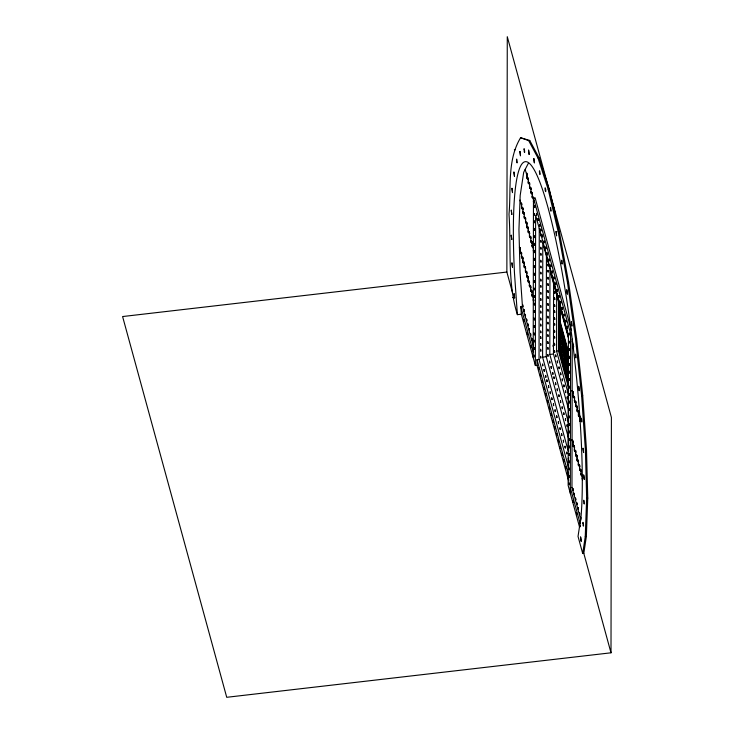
<?xml version="1.0" encoding="UTF-8"?>
<svg xmlns="http://www.w3.org/2000/svg" width="734" height="734" viewBox="0 0 734 734"><rect width="100%" height="100%" fill="white"/><g stroke="black" fill="none" stroke-linecap="round" stroke-linejoin="round"><path stroke-width="1.1" d="M506.864 272.048L507.277 36.7L611.404 417.453L611 652.801L226.723 697.3L122.596 316.547L506.864 272.048L512.607 293.031M533.196 357.605L533.471 197.987L535.123 197.795L571.336 330.199M568.593 480.807L537.013 365.33L535.361 365.514L535.627 215.209L568.41 335.089L568.144 485.403L579.585 527.223M537.013 365.33L537.022 359.66L539.04 359.431L568.52 467.219M539.04 359.431L539.27 228.457M568.483 362.091L568.327 451.263L542.591 357.155L542.793 242.835L568.529 336.943M568.41 437.712L546.261 356.733L546.445 252.698M568.501 422.793L549.812 354.458L549.959 270.461L568.345 337.695M568.547 409.141L553.482 354.027L553.601 281.388M568.593 395.039L556.565 351.063L556.666 293.233M568.41 387.121L558.491 350.834L558.574 300.94M568.52 356.348L559.024 321.62L559.051 302.436M568.492 384.983L559.024 350.357L559.06 324.896L568.538 359.522M568.336 381.652L559.758 350.265L559.794 327.025M568.364 353.008L559.758 321.538L559.785 305.739M560.134 305.95L560.106 321.446L568.364 351.659M568.593 380.781L560.226 350.182L560.262 328.327M568.501 376.285L561.326 350.063L561.354 332.566M562.033 342.172L562.18 343.861L562.033 342.172M562.272 347.255L562.354 348.118M562.611 350.256L562.62 348.145L562.932 349.301M562.73 350.274L562.739 348.971M563.198 340.301L563.207 339.842M563.409 341.053L563.712 342.851L563.07 338.888L563.428 340.659M563.574 353.338L563.574 351.632M563.941 354.687L563.822 352.549L564.134 355.403M564.785 346.888L565.143 348.76L564.363 343.631L564.73 345.411M564.712 345.769L564.703 346.237L564.501 345.475M565.134 357.715L565.125 359.44L565.015 356.898L566.272 363.605L565.987 360.458L565.822 361.981M565.382 347.815L565.51 350.283L565.519 348.301M565.474 360.715L565.483 358.614L565.795 359.77M565.593 360.743L565.602 359.44M565.675 348.879L565.675 348.411M566.208 358.229L566.208 359.165L566.088 356.614L566.492 360.211L566.382 357.66L566.373 358.431M566.253 350.531L566.639 354.21L566.391 351.017M566.437 363.807L566.437 362.101M566.804 365.156L566.685 363.018L566.997 365.871M567.235 354.118L567.217 354.77L566.951 353.687L567.208 356.32L566.841 352.981L567.685 356.229M567.391 355.164L567.52 357.632L567.529 355.651M570.309 493.312L570.593 333.695L533.471 197.987M580.906 520.131L571.969 487.459L572.236 339.099M520.58 137.744L529.764 140.478L539.16 158.03L549.225 189.078L559.262 231.522L568.593 282.452L576.594 338.402L582.704 395.553L586.512 450.025L587.76 498.102L586.356 536.49L583.805 553.372L582.704 553.5L585.255 536.618L586.659 498.221L585.411 450.153L581.603 395.681L575.493 338.53L567.492 282.581L558.161 231.65L548.124 189.207L538.059 158.159L528.663 140.598L520.58 137.744C506.781 160.498 511.332 188.904 509.001 214.273C511.314 247.642 507.212 282.333 517.387 314.657L521.324 314.198L535.361 365.514M562.391 348.099L562.152 346.439L563.409 353.146L563.125 349.99L562.96 351.513M533.233 343.117L533.233 344.347M528.223 163.535L523.7 172.27L520.186 195.455L518.947 229.54L520.057 272.222L522.443 306.353L533.379 346.347M553.069 346.411L553.069 345.191M528.663 140.598L529.764 140.478M514.351 149.773L515.451 149.653M538.059 158.159L539.16 158.03M548.124 189.207L549.225 189.078M558.161 231.65L559.262 231.522M567.492 282.581L568.593 282.452M512.708 297.573L513.809 297.453M521.324 314.198L520.791 306.546L522.443 306.353M559.024 321.62L559.758 321.538M575.493 338.53L576.594 338.402M559.024 350.357L559.758 350.265M560.226 350.182L561.326 350.063M556.565 351.063L558.491 350.834M549.812 354.458L553.482 354.027M542.591 357.155L546.261 356.733M570.492 390.8L572.144 390.607L580.3 420.426M581.603 395.681L582.704 395.553M570.401 440.079L572.052 439.886L582.576 478.339M585.411 450.153L586.512 450.025M571.969 487.459L570.318 487.651L580.154 523.59M586.659 498.221L587.76 498.102M585.255 536.618L586.356 536.49M545.408 191.574C546.738 192.629 544.463 183.234 545.215 190.638M548.087 261.845L548.17 260.827M582.411 476.302L582.255 474.476L582.42 475.072M582.411 480.036L582.245 478.21L582.411 478.816M568.501 460.007L568.345 458.19L568.501 458.787M580.943 517.461L580.933 518.874M561.886 334.53L562.07 337.493L561.859 334.979L562.097 336.016M568.474 361.045L568.162 359.981M525.195 169.37L533.912 201.226M572.226 341.328L573.694 346.705M556.968 294.325L558.17 298.729M558.767 300.922L560.271 306.427M560.877 308.619L561.776 311.922M562.382 314.115L568.391 336.108M560.565 329.419L568.63 358.917M562.198 335.704L563.006 341.099M562.648 337.356L563.006 340.631M562.538 338.319L562.336 337.557L562.556 338.998M565.859 350.21L565.905 349.714M568.299 358.981L568.309 358.504M568.299 359.403L568.437 360.422L568.171 357.531L568.474 358.706M565.859 350.65L566.217 352.861L565.731 348.613L565.859 351.54L565.731 351.054M562.556 339.466L562.024 335.071M564.363 346.072L564.721 347.393M566.905 359.596L566.786 359.155L567.134 362.385L566.786 360.495M567.795 362.844L568.116 366.128L567.281 360.972L567.694 364.587M568.501 365.422L568.171 364.229L568.501 367.128M568.29 365.073L568.501 365.826M568.29 365.44L568.483 366.541M568.171 366.339L568.501 367.532M568.355 369.119L567.877 367.367L568.355 371.23M563.455 353.311L563.767 354.458M566.318 363.78L566.63 364.917M520.021 200.033L534.123 251.606M519.415 247.395L534.049 300.903M537.022 359.66L568.602 475.146M520.791 306.546L533.205 351.944M583.805 553.372L611 652.801M582.704 553.5L578.034 536.426L581.062 516.406A195.923 26.268 83.4 0 0 548.087 207.933A195.923 26.268 83.4 0 0 514.461 272.874L517.387 314.657M564.079 342.622L563.813 341.594L564.171 345.173L564.171 343.117M565.198 357.596L565.446 360.596M562.336 347.127L562.583 350.127M561.739 262.91C563.051 267.616 561.547 256.221 561.602 261.772M550.537 210.098C551.849 214.805 550.344 203.401 550.399 208.961M539.545 173.426C540.857 178.133 539.352 166.728 539.407 172.288M575.474 356.797C576.786 361.504 575.282 350.1 575.328 355.66M581.337 420.839C582.649 425.546 581.144 414.15 581.19 419.701M524.122 151.323C525.434 156.03 523.929 144.626 523.975 150.186M516.644 161.755C517.956 166.471 516.452 155.067 516.507 160.627M533.398 251.23C533.948 253.202 533.315 248.413 533.334 250.753M583.787 502.882C585.099 507.589 583.594 496.193 583.649 501.744M582.989 525.003C584.301 529.709 582.796 518.314 582.842 523.865M533.315 296.765C533.847 298.766 533.269 293.949 533.26 296.288M533.306 300.509C533.838 302.5 533.269 297.683 533.251 300.032M551.61 199.978A195.923 26.268 83.4 0 1 555.528 214.255M561.914 341.328L562.281 344.466L561.914 341.328M563.125 345.751L563.529 349.366L563.125 345.751M563.941 342.549L564.079 344.485L563.951 342.558M564.097 349.301L564.354 352.375L564.097 349.301M564.299 355.559L564.418 356.843L564.134 353.696L564.299 355.559M564.749 351.687L564.859 354.238L564.749 351.687M564.868 352.522L564.969 353.449L564.886 352.586M565.006 359.385L567.41 368.762L565.006 359.385M565.171 353.256L565.519 356.485L565.171 353.256M565.639 356.458L565.969 358.137L565.703 355.348L565.896 357.55L565.657 356.504M567.162 366.018L567.281 367.303L566.997 364.165L567.162 366.018M562.73 345.375L562.565 344.145L562.73 345.375M563.941 349.824L563.776 348.595L563.941 349.824M562.391 343.897L562.785 346.402L562.391 343.897M563.611 348.347L564.006 350.852L563.611 348.347M564.63 357.073L564.639 358.174L564.63 357.073M567.492 367.541L567.501 368.633L567.492 367.541M511.974 188.335L512.506 192.583L511.974 188.335M513.938 172.105L514.47 176.343L513.938 172.105M511.277 210.227L511.8 214.475L511.277 210.227M511.231 235.265L511.763 239.504L511.231 235.265M519.947 151.461L520.479 155.709L519.947 151.461M511.947 262.937L512.479 267.176L511.947 262.937M514.094 293.747L514.617 297.986L514.094 293.747M521.544 203.153L521.764 204.933L521.544 203.153M521.535 206.887L521.755 208.667L521.535 206.887M522.847 207.942L523.076 209.722L522.911 207.905M522.847 211.686L523.067 213.466L522.847 211.686M520.14 247.633L520.36 249.413L520.14 247.633M520.14 251.367L520.36 253.147L520.14 251.367M528.599 150.186L529.131 154.424L528.599 150.186M526.874 173.242L527.095 175.022L526.874 173.242M526.865 176.986L527.085 178.766L526.929 176.94M524.159 212.741L524.388 214.521L524.159 212.741M524.159 216.475L524.379 218.264L524.159 216.475M521.452 252.423L521.672 254.212L521.516 252.386M521.443 256.166L521.672 257.946L521.443 256.166M528.186 178.041L528.407 179.821L528.186 178.041M528.177 181.775L528.397 183.564L528.177 181.775M525.471 217.539L525.7 219.319L525.471 217.539M525.471 221.273L525.691 223.053L525.526 221.237M522.764 257.221L522.984 259.001L522.764 257.221M522.755 260.965L522.984 262.744L522.755 260.965M529.498 182.839L529.719 184.619L529.553 182.794M529.489 186.574L529.709 188.354L529.489 186.574M526.783 222.329L527.012 224.109L526.783 222.329M526.783 226.072L527.003 227.852L526.783 226.072M524.076 262.02L524.296 263.8L524.076 262.02M524.067 265.754L524.296 267.534L524.131 265.717M530.801 187.629L531.031 189.409L530.801 187.629M530.801 191.372L531.021 193.152L530.801 191.372M528.095 227.127L528.315 228.907L528.159 227.09M533.829 158.544L534.361 162.792L533.829 158.544M528.095 230.861L528.315 232.65L528.15 230.825M525.388 266.809L525.608 268.598L525.388 266.809M525.379 270.552L525.608 272.332L525.379 270.552M522.681 304.793L522.902 306.583L522.681 304.793M532.113 192.427L532.343 194.207L532.113 192.427M532.113 196.162L532.334 197.951L532.168 196.125M529.407 231.926L529.627 233.706L529.407 231.926M529.398 235.66L529.627 237.44L529.398 235.66M526.7 271.608L526.92 273.387L526.7 271.608M526.691 275.351L526.911 277.131L526.691 275.351M523.993 309.592L524.214 311.372L524.058 309.555M533.425 197.226L533.655 199.006L533.425 197.226M523.654 319.666L523.874 321.446L523.709 319.629M533.425 200.96L533.646 202.74L533.425 200.96M530.719 236.715L530.939 238.495L530.783 236.678M530.71 240.458L530.939 242.238L530.71 240.458M528.012 276.406L528.232 278.186L528.067 276.369M528.003 280.14L528.223 281.92L528.003 280.14M525.305 314.391L525.526 316.171L525.305 314.391M534.49 205.786L534.71 207.566L534.49 205.786M532.031 241.514L532.251 243.293L532.031 241.514M534.315 213.475L534.535 215.255L534.38 213.438M532.022 245.248L532.251 247.028L532.086 245.211M529.324 281.195L529.544 282.985L529.324 281.195M534.306 220.952L534.526 222.732L534.306 220.952M529.315 284.939L529.535 286.719L529.315 284.939M526.617 319.18L526.838 320.969L526.673 319.143M534.288 228.43L534.517 230.21L534.288 228.43M533.343 246.312L533.563 248.092L533.343 246.312M534.279 235.908L534.499 237.688L534.343 235.862M536.462 213.383L536.692 215.163L536.462 213.383M530.636 285.994L530.856 287.774L530.636 285.994M534.269 243.376L534.49 245.165L534.269 243.376M530.627 289.737L530.847 291.517L530.691 289.691M527.26 332.851L527.48 334.64L527.26 332.851M527.929 323.978L528.15 325.758L527.929 323.978M534.251 250.854L534.471 252.634L534.251 250.854M534.242 258.331L534.462 260.111L534.242 258.331M531.948 290.792L532.168 292.572L531.948 290.792M537.921 218.714L538.15 220.503L537.921 218.714M534.224 265.809L534.453 267.589L534.224 265.809M531.939 294.527L532.159 296.307L531.939 294.527M529.242 328.777L529.462 330.557L529.242 328.777M534.214 273.287L534.435 275.067L534.214 273.287M534.196 280.755L534.425 282.544L534.26 280.718M534.187 288.233L534.407 290.013L534.251 288.196M530.554 333.566L530.774 335.355L530.554 333.566M539.545 224.65L539.774 226.43L539.545 224.65M534.178 295.71L534.398 297.49L534.233 295.674M534.159 303.188L534.38 304.968L534.159 303.188M530.783 345.742L531.003 347.521L530.783 345.742M540.765 229.091L540.986 230.871L540.765 229.091M531.866 338.365L532.086 340.145L531.866 338.365M534.15 310.656L534.37 312.445L534.15 310.656M540.793 234.073L541.022 235.853L540.793 234.073M534.132 318.134L534.361 319.923L534.132 318.134M540.784 240.422L541.013 242.202L540.784 240.422M534.123 325.612L534.343 327.392L534.123 325.612M540.774 247.33L540.995 249.11L540.774 247.33M534.113 333.089L534.334 334.869L534.113 333.089M540.765 253.395L540.986 255.175L540.765 253.395M542.398 235.082L542.619 236.862L542.398 235.082M534.095 340.282L534.315 342.062L534.159 340.246M540.756 260.304L540.976 262.093L540.756 260.304M540.738 266.231L540.967 268.011L540.802 266.194M534.086 347.76L534.306 349.54L534.141 347.714M540.729 272.296L540.949 274.076L540.793 272.259M534.068 355.228L534.297 357.018L534.132 355.192M540.719 279.214L540.94 280.994L540.719 279.214M544.041 241.073L544.261 242.862L544.105 241.036M540.71 285.554L540.93 287.343L540.765 285.517M540.692 292.471L540.921 294.251L540.756 292.426M540.683 298.536L540.903 300.316L540.683 298.536M540.674 305.445L540.894 307.225L540.674 305.445M545.683 247.074L545.903 248.854L545.738 247.028M540.664 311.225L540.885 313.014L540.664 311.225M540.655 318.143L540.875 319.923L540.655 318.143M540.637 324.208L540.866 325.988L540.637 324.208M540.628 331.117L540.848 332.897L540.692 331.08M547.316 253.065L547.546 254.845L547.316 253.065M540.619 336.686L540.839 338.466L540.619 336.686M538.545 367.596L538.765 369.376L538.6 367.56M540.609 343.604L540.83 345.384L540.664 343.558M540.6 349.311L540.82 351.091L540.6 349.311M547.94 264.359L548.16 266.139L548.004 264.313M540.582 356.366L540.802 358.146L540.646 356.329M547.931 270.424L548.151 272.204L547.986 270.387M548.959 259.056L549.179 260.845L548.959 259.056M547.922 277.333L548.142 279.113L547.922 277.333M540.343 374.193L540.563 375.973L540.343 374.193M547.903 283.682L548.133 285.462L547.903 283.682M547.894 290.591L548.115 292.371L547.894 290.591M547.885 296.655L548.105 298.435L547.885 296.655M550.601 265.057L550.821 266.837L550.656 265.011M542.554 364.174L542.784 365.954L542.619 364.137M547.876 303.564L548.096 305.353L547.876 303.564M547.858 309.353L548.087 311.133L547.858 309.353M542.151 380.781L542.371 382.561L542.151 380.781M547.848 316.262L548.069 318.042L547.848 316.262M544.013 369.514L544.243 371.294L544.013 369.514M547.839 322.327L548.059 324.107L547.903 322.29M552.234 271.048L552.463 272.828L552.234 271.048M547.83 329.236L548.05 331.025L547.83 329.236M556.06 231.485L556.583 235.724L556.06 231.485M547.821 334.814L548.041 336.594L547.876 334.768M543.949 387.378L544.169 389.158L543.949 387.378M547.803 341.723L548.032 343.503L547.803 341.723M547.793 347.439L548.014 349.219L547.793 347.439M545.637 375.441L545.867 377.23L545.637 375.441M553.876 277.039L554.097 278.828L553.876 277.039M547.784 354.485L548.004 356.274L547.784 354.485M546.858 379.882L547.078 381.662L546.858 379.882M545.757 393.974L545.977 395.754L545.812 393.929M554.555 291.435L554.776 293.215L554.555 291.435M555.519 283.04L555.739 284.82L555.574 282.994M554.546 297.784L554.766 299.564L554.546 297.784M549.619 361.201L549.839 362.981L549.619 361.201M554.537 304.693L554.757 306.473L554.537 304.693M554.528 310.757L554.748 312.537L554.528 310.757M548.491 385.873L548.72 387.653L548.491 385.873M547.555 400.562L547.784 402.342L547.555 400.562M554.509 317.666L554.739 319.455L554.509 317.666M557.271 289.453L557.491 291.233L557.271 289.453M554.5 323.455L554.721 325.235L554.565 323.41M551.078 366.541L551.298 368.321L551.078 366.541M554.491 330.364L554.711 332.144L554.491 330.364M554.482 336.429L554.702 338.209L554.537 336.392M550.133 391.864L550.353 393.653L550.133 391.864M554.464 343.338L554.693 345.118L554.464 343.338M549.362 407.159L549.582 408.939L549.362 407.159M558.913 295.444L559.134 297.224L558.913 295.444M552.702 372.468L552.922 374.257L552.702 372.468M554.473 350.568L554.693 352.348L554.473 350.568M551.775 397.865L551.996 399.645L551.775 397.865M555.684 354.999L555.904 356.788L555.684 354.999M553.913 376.909L554.133 378.689L553.977 376.872M551.161 413.756L551.39 415.536L551.161 413.756M560.547 301.435L560.767 303.225L560.611 301.399M553.408 403.856L553.638 405.636L553.408 403.856M557.326 361L557.546 362.779L557.326 361M555.555 382.9L555.776 384.68L555.555 382.9M562.189 307.436L562.409 309.216L562.189 307.436M552.968 420.343L553.188 422.123L553.032 420.307M555.051 409.847L555.271 411.636L555.051 409.847M557.189 388.892L557.418 390.681L557.189 388.892M558.959 366.991L559.189 368.771L559.024 366.954M554.766 426.94L554.996 428.72L554.766 426.94M564.015 314.271L564.235 316.051L564.07 314.225M566.795 289.829L567.327 294.068L566.795 289.829M556.693 415.848L556.913 417.628L556.693 415.848M558.831 394.892L559.051 396.672L558.895 394.855M560.602 372.982L560.822 374.771L560.602 372.982M565.648 320.263L565.877 322.043L565.648 320.263M556.574 433.528L556.794 435.317L556.638 433.491M558.326 421.839L558.556 423.619L558.326 421.839M560.473 400.883L560.693 402.663L560.528 400.847M562.244 378.983L562.464 380.762L562.244 378.983M567.29 326.254L567.51 328.043L567.29 326.254M558.381 440.125L558.602 441.905L558.381 440.125M559.969 427.83L560.189 429.619L560.033 427.794M562.116 406.875L562.336 408.664L562.116 406.875M563.877 384.974L564.107 386.754L563.877 384.974M569.3 333.227L569.52 335.007L569.364 333.181M560.18 446.722L560.4 448.502L560.18 446.722M561.611 433.831L561.831 435.611L561.611 433.831M569.281 341.338L569.511 343.117L569.345 341.292M563.749 412.875L563.969 414.655L563.813 412.838M565.519 390.965L565.74 392.754L565.584 390.928M571.364 321.758L571.896 325.997L571.364 321.758M569.272 348.806L569.492 350.595L569.336 348.769M569.263 356.284L569.483 358.064L569.263 356.284M569.245 363.761L569.465 365.541L569.245 363.761M561.987 453.309L562.207 455.098L561.987 453.309M563.363 440.244L563.584 442.024L563.363 440.244M569.235 371.239L569.456 373.019L569.235 371.239M565.391 418.866L565.611 420.646L565.446 418.83M567.162 396.966L567.382 398.745L567.162 396.966M569.217 378.716L569.446 380.496L569.217 378.716M569.208 386.185L569.428 387.974L569.208 386.185M569.189 393.663L569.419 395.442L569.189 393.663M563.785 459.906L564.006 461.686L563.85 459.869M565.006 446.235L565.226 448.015L565.006 446.235M573.181 346.32L573.401 348.099L573.181 346.32M567.033 424.858L567.254 426.647L567.033 424.858M569.18 401.14L569.4 402.92L569.18 401.14M569.171 408.618L569.391 410.398L569.226 408.581M569.153 416.095L569.373 417.875L569.217 416.05M566.639 452.227L566.859 454.016L566.703 452.19M565.593 466.503L565.813 468.283L565.593 466.503M569.144 423.564L569.364 425.353L569.199 423.527M569.125 431.041L569.355 432.821L569.125 431.041M569.116 438.519L569.336 440.299L569.116 438.519M573.098 391.672L573.318 393.452L573.098 391.672M573.089 395.406L573.309 397.186L573.089 395.406M569.107 445.997L569.327 447.777L569.107 445.997M567.391 473.091L567.621 474.88L567.391 473.091M569.089 453.474L569.309 455.254L569.089 453.474M569.079 460.943L569.3 462.732L569.079 460.943M574.41 396.461L574.63 398.25L574.41 396.461M574.401 400.204L574.621 401.984L574.401 400.204M569.061 468.136L569.29 469.925L569.125 468.099M569.052 475.614L569.272 477.394L569.107 475.577M575.722 401.259L575.942 403.039L575.722 401.259M569.034 483.091L569.263 484.871L569.098 483.055M575.713 404.994L575.933 406.783L575.777 404.957M573.015 440.951L573.236 442.73L573.015 440.951M573.006 444.685L573.226 446.465L573.006 444.685M577.034 406.058L577.254 407.838L577.034 406.058M578.704 386.387L579.236 390.635L578.704 386.387M577.025 409.792L577.245 411.572L577.025 409.792M574.318 445.74L574.548 447.529L574.318 445.74M574.318 449.483L574.538 451.263L574.373 449.437M578.346 410.847L578.566 412.636L578.401 410.811M578.337 414.591L578.557 416.371L578.401 414.554M575.63 450.538L575.86 452.318L575.63 450.538M575.63 454.273L575.851 456.062L575.63 454.273M572.933 488.523L573.153 490.303L572.933 488.523M579.658 415.646L579.878 417.426L579.658 415.646M579.649 419.38L579.869 421.169L579.649 419.38M573.107 500.515L573.327 502.295L573.107 500.515M576.942 455.337L577.172 457.117L577.007 455.291M576.942 459.071L577.163 460.851L576.942 459.071M574.236 493.321L574.465 495.101L574.236 493.321M578.254 460.126L578.484 461.915L578.254 460.126M578.254 463.87L578.475 465.65L578.254 463.87M575.548 498.111L575.777 499.891L575.548 498.111M579.566 464.925L579.787 466.705L579.566 464.925M579.566 468.659L579.787 470.448L579.566 468.659M576.86 502.909L577.089 504.689L576.924 502.873M576.52 512.983L576.74 514.763L576.575 512.947M580.878 469.723L581.099 471.503L580.878 469.723M578.172 507.699L578.392 509.488L578.172 507.699M580.869 473.458L581.099 475.237L580.933 473.421M583.08 448.309L583.603 452.548L583.08 448.309M579.484 512.497L579.704 514.277L579.484 512.497M583.695 475.036L584.227 479.274L583.695 475.036M579.814 525.03L580.034 526.81L579.878 524.994M580.622 537.031L581.154 541.27L580.622 537.031M563.189 350.815L563.235 351.687L563.189 350.815M566.052 361.284L566.097 362.156L566.052 361.284"/></g></svg>
